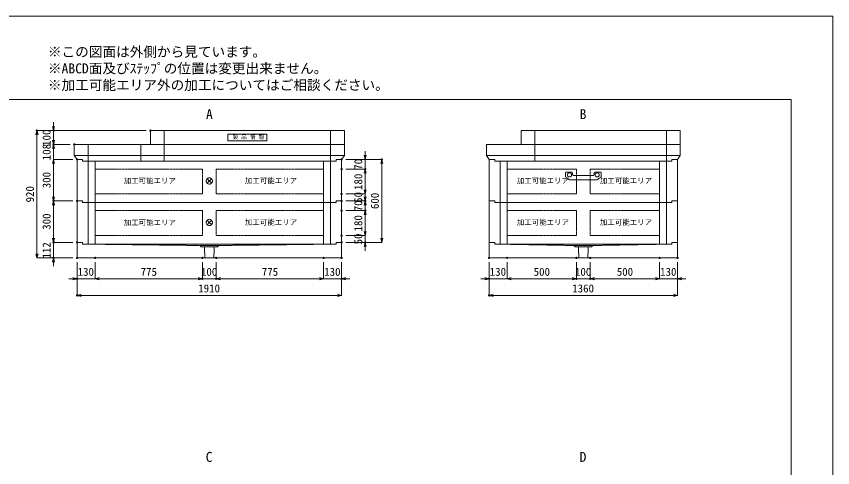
# Model space of a CAD drawing. Units: millimetres, scale not verified. Extents: x -4455 to 4455, y -3150 to 3150.
# Drawn here: x -1438 to 4455, y -109 to 3150 of the extents above; entities that cross this region are included whole.
import ezdxf
from ezdxf.enums import TextEntityAlignment as Align

# ---------------------------------------------------------------- set-up
doc = ezdxf.new("R2010")
doc.units = ezdxf.units.MM
doc.header["$LTSCALE"] = 20
doc.header["$PDMODE"] = 32
doc.header["$PDSIZE"] = 10
doc.linetypes.add('LONG_DASHED1', pattern=[7, 6, -1])
doc.linetypes.add('LONG_DOUBLE_CHAIN', pattern=[21.8, 18, -1, 0.6, -0.6, 0.6, -1])
for name, color, linetype, lineweight in [('0-0_D-TTL', 7, 'Continuous', 9), ('0-1_Defpoints', 7, 'Continuous', 9), ('0-3_D-TTL-TXT', 7, 'Continuous', 9), ('0-4_D-STR-TXT', 7, 'Continuous', 9), ('0-5_D-STR', 7, 'Continuous', 9), ('0-6_D-STR-DIM', 3, 'Continuous', 9), ('0-7_0', 7, 'Continuous', 9), ('0-8_D-STR-STR5', 1, 'LONG_DOUBLE_CHAIN', 9), ('0-9_D-STR-STR3', 2, 'LONG_DASHED1', 9), ('0-A_D-STR-STR1', 7, 'LONG_DASHED1', 9)]:
    doc.layers.add(name, color=color, linetype=linetype, lineweight=lineweight)
doc.styles.add('ＭＳ ゴシック', font='')
doc.styles.get('ＭＳ ゴシック').set_extended_font_data('MS Gothic')

# ---------------------------------------------------------------- blocks, each defined once
blk = doc.blocks.new('A$C4DE05FD1')
at = {"layer": '0-0_D-TTL', "color": 134}
for p, q in [((4000, 76000), (114800, 76000)), ((114800, 76000), (114800, 4000))]:
    blk.add_line(p, q, dxfattribs=at)
at = {"layer": '0-1_Defpoints', "color": 134}
for p, q in [((0, 84000), (118800, 84000)), ((118800, 84000), (118800, 0))]:
    blk.add_line(p, q, dxfattribs=at)
at = {"layer": '0-3_D-TTL-TXT', "style": 'ＭＳ ゴシック'}
for s, p in [('※この図面は外側から見ています。', (43260.9, 79815.7)), ('※ABCD面及びｽﾃｯﾌﾟの位置は変更出来ません。', (43260.9, 78215.7)), ('※加工可能エリア外の加工についてはご相談ください。', (43260.9, 76615.7))]:
    blk.add_text(s, height=962.2, dxfattribs=at).set_placement(p, align=Align.BOTTOM_LEFT)
blk = doc.blocks.new('A$C31CA379A')
at = {"layer": '0-4_D-STR-TXT', "style": 'ＭＳ ゴシック'}
for s, p in [('A', (-325.9, -2190.5)), ('B', (35638.6, -2190.5)), ('C', (-351.4, -35190.5)), ('D', (35638.6, -35190.5))]:
    blk.add_text(s, height=962.2, dxfattribs=at).set_placement(p, align=Align.BOTTOM_LEFT)
blk = doc.blocks.new('A$C0EB83927')
at = {"layer": '0-5_D-STR'}
for p, q in [((-19100, 240), (-19100, -2000)), ((-19100, 240), (-18300, 240)), ((-18300, 0), (-18300, 240)), ((18300, 0), (-18300, 0)), ((19100, 240), (18300, 240)), ((18300, 0), (18300, 240)), ((19100, 240), (19100, -2000)), ((19100, -2000), (-19100, -2000))]:
    blk.add_line(p, q, dxfattribs=at)
at = {"layer": '0-5_D-STR', "linetype": 'LONG_DASHED1'}
for p, q in [((-17680, 0), (-1400, -200)), ((17680, 0), (1400, -200)), ((-1200, -380), (-1400, -200)), ((-1400, -200), (1400, -200)), ((-1200, -380), (1200, -380)), ((-653.3, -2000), (-705, -380)), ((653.3, -2000), (705, -380)), ((1200, -380), (1400, -200))]:
    blk.add_line(p, q, dxfattribs=at)
blk = doc.blocks.new('_Open30')
at = {"layer": '0-7_0'}
blk.add_line((0, 0), (-20, 0), dxfattribs=at)
blk.add_lwpolyline([(-20, 5.36), (0, 0), (-20, -5.36)], dxfattribs=at)
blk = doc.blocks.new('A$C78C0291E')
at = {"layer": '0-5_D-STR'}
for p, q in [((-13600, 240), (-13600, -2000)), ((-13600, 240), (-12800, 240)), ((-12800, 0), (-12800, 240)), ((-12800, 0), (12800, 0)), ((13600, 240), (12800, 240)), ((12800, 0), (12800, 240)), ((13600, 240), (13600, -2000)), ((-13600, -2000), (13600, -2000))]:
    blk.add_line(p, q, dxfattribs=at)
at = {"layer": '0-5_D-STR', "linetype": 'LONG_DASHED1'}
for p, q in [((-12180, 0), (-1400, -200)), ((12180, 0), (1400, -200)), ((-1200, -380), (-1400, -200)), ((1400, -200), (-1400, -200)), ((1200, -380), (-1200, -380)), ((-653.3, -2000), (-705, -380)), ((653.3, -2000), (705, -380)), ((1200, -380), (1400, -200))]:
    blk.add_line(p, q, dxfattribs=at)
blk = doc.blocks.new('A$C27844A11')
at = {"layer": '0-9_D-STR-STR3'}
for p, q in [((-2560, 1000), (-2560, 453.5)), ((-2515.5, 370.3), (-2060.4, 33.6)), ((-2460, 1100), (-1758.4, 1100)), ((1949.4, 0), (-1949.4, 0)), ((-1559.2, 917.4), (-1542, 721.3)), ((1442.4, 630), (-1442.4, 630)), ((1559.2, 917.4), (1542, 721.3)), ((2460, 1100), (1758.4, 1100)), ((2515.5, 370.3), (2060.4, 33.6)), ((2560, 1000), (2560, 453.5))]:
    blk.add_line(p, q, dxfattribs=at)
for centre in [(-2000, 700), (2000, 700)]:
    blk.add_circle(centre, 300, dxfattribs=at)
for centre, radius, start, end in [((-2460, 1000), 100, 90, 180), ((-2460, 453.5), 100, 180, 236.30993), ((-1949.4, 200), 200, 236.30993, 270), ((-1758.4, 900), 200, 5, 90), ((-1442.4, 730), 100, 185, 270), ((1442.4, 730), 100, 270, 355), ((1758.4, 900), 200, 90, 175), ((1949.4, 200), 200, 270, 303.69007), ((2460, 1000), 100, 0, 90), ((2460, 453.5), 100, 303.69007, 0)]:
    blk.add_arc(centre, radius, start, end, dxfattribs=at)
blk = doc.blocks.new('A$C37B4339D')
at = {"layer": '0-5_D-STR', "linetype": 'LONG_DASHED1'}
for p, q in [((-17500, 0), (-17500, 2400)), ((6500, 0), (6500, 2400)), ((9900, 0), (9900, 2400)), ((17500, 0), (17500, 2400))]:
    blk.add_line(p, q, dxfattribs=at)
at = {"layer": '0-5_D-STR'}
for p, q in [((19500, 820), (-19500, 820)), ((-19100, 240), (-18300, 240)), ((-18300, 0), (-18300, 240)), ((19100, 240), (18300, 240))]:
    blk.add_line(p, q, dxfattribs=at)
for points in [[(-19500, 2400), (19500, 2400), (19500, 820), (19100, 240)], [(-19500, 2400), (-19500, 820), (-19100, 240)], [(-18300, 0), (18300, 0), (18300, 240)]]:
    blk.add_lwpolyline(points, dxfattribs=at)
blk = doc.blocks.new('A$C3FC15DFF')
at = {"layer": '0-A_D-STR-STR1', "linetype": 'Continuous'}
blk.add_lwpolyline([(-2820, 0), (2820, 0), (2820, -1000), (-2820, -1000)], close=True, dxfattribs=at)
at = {"layer": '0-A_D-STR-STR1', "style": 'ＭＳ ゴシック'}
blk.add_text('製 品 情 報', height=577.3, dxfattribs=at).set_placement((-2149.6, -882.5), align=Align.BOTTOM_LEFT)
blk = doc.blocks.new('A$C08DA0B1C')
at = {"layer": '0-5_D-STR'}
blk.add_line((-14000, 2000), (-14000, 0), dxfattribs=at)
at = {"layer": '0-5_D-STR', "linetype": 'LONG_DASHED1'}
for p, q in [((-12000, 0), (-12000, 2000)), ((12000, 0), (12000, 2000))]:
    blk.add_line(p, q, dxfattribs=at)
at = {"layer": '0-5_D-STR'}
blk.add_lwpolyline([(-14000, 2000), (14000, 2000), (14000, 0), (-14000, 0)], dxfattribs=at)
at = {"layer": '0-A_D-STR-STR1'}
blk.add_blockref('A$C3FC15DFF', (0, 1500), dxfattribs=at)
blk = doc.blocks.new('A$C43A2383C')
at = {"layer": '0-5_D-STR'}
for p, q in [((240, 13600), (240, 12800)), ((820, -14000), (820, 14000)), ((0, 12800), (240, 12800)), ((240, -13600), (240, -12800))]:
    blk.add_line(p, q, dxfattribs=at)
at = {"layer": '0-5_D-STR', "linetype": 'LONG_DASHED1'}
for p, q in [((0, 12000), (2400, 12000)), ((0, -7000), (2400, -7000))]:
    blk.add_line(p, q, dxfattribs=at)
at = {"layer": '0-5_D-STR'}
for points in [[(2400, 14000), (2400, -14000), (820, -14000), (240, -13600)], [(2400, 14000), (820, 14000), (240, 13600)], [(0, 12800), (0, -12800), (240, -12800)]]:
    blk.add_lwpolyline(points, dxfattribs=at)
blk = doc.blocks.new('A$C65632407')
at = {"layer": '0-5_D-STR', "linetype": 'LONG_DASHED1'}
for p, q in [((-9500, 0), (-9500, 2000)), ((9500, 0), (9500, 2000))]:
    blk.add_line(p, q, dxfattribs=at)
at = {"layer": '0-5_D-STR'}
blk.add_line((11500, 2000), (11500, 0), dxfattribs=at)
blk.add_lwpolyline([(11500, 2000), (-11500, 2000), (-11500, 0), (11500, 0)], dxfattribs=at)
blk = doc.blocks.new('A$C1C640AAB')
at = {"layer": '0-8_D-STR-STR5'}
for p, q in [((-318.2, -318.2), (318.2, 318.2)), ((-318.2, 318.2), (318.2, -318.2))]:
    blk.add_line(p, q, dxfattribs=at)
blk.add_circle((0, 0), 450, dxfattribs=at)
blk = doc.blocks.new('A$C25BF593D')
at = {"layer": '0-5_D-STR'}
for p, q in [((-19100, -5760), (-19100, 240)), ((-19100, 240), (-18300, 240)), ((-18300, 0), (-18300, 240)), ((-18300, 0), (18300, 0)), ((19100, 240), (18300, 240)), ((18300, 0), (18300, 240)), ((19100, -5760), (19100, 240)), ((-19100, -5760), (-18300, -5760)), ((-18300, -6000), (-18300, -5760)), ((19100, -5760), (18300, -5760)), ((18300, -6000), (18300, -5760)), ((-18300, -6000), (18300, -6000))]:
    blk.add_line(p, q, dxfattribs=at)
at = {"layer": '0-5_D-STR', "linetype": 'LONG_DASHED1'}
for p, q in [((-17500, -6000), (-17500, 0)), ((-16500, -6000), (-16500, 0)), ((16500, -6000), (16500, 0)), ((17500, -6000), (17500, 0))]:
    blk.add_line(p, q, dxfattribs=at)
at = {"layer": '0-8_D-STR-STR5'}
for p, q in [((-16500, -1160), (-16500, -4760)), ((-1000, -1160), (-16500, -1160)), ((-1000, -1160), (-1000, -4760)), ((1000, -1160), (16500, -1160)), ((1000, -1160), (1000, -4760)), ((16500, -1160), (16500, -4760)), ((-1000, -4760), (-16500, -4760)), ((1000, -4760), (16500, -4760))]:
    blk.add_line(p, q, dxfattribs=at)
blk = doc.blocks.new('A$C349817E5')
at = {"layer": '0-5_D-STR'}
for p, q in [((-13600, -5760), (-13600, 240)), ((-13600, 240), (-12800, 240)), ((-12800, 0), (-12800, 240)), ((-12800, 0), (12800, 0)), ((13600, 240), (12800, 240)), ((12800, 0), (12800, 240)), ((13600, -5760), (13600, 240)), ((-13600, -5760), (-12800, -5760)), ((-12800, -6000), (-12800, -5760)), ((13600, -5760), (12800, -5760)), ((12800, -6000), (12800, -5760)), ((-12800, -6000), (12800, -6000))]:
    blk.add_line(p, q, dxfattribs=at)
at = {"layer": '0-5_D-STR', "linetype": 'LONG_DASHED1'}
for p, q in [((-12000, -6000), (-12000, 0)), ((-11000, -6000), (-11000, 0)), ((11000, -6000), (11000, 0)), ((12000, -6000), (12000, 0))]:
    blk.add_line(p, q, dxfattribs=at)
at = {"layer": '0-8_D-STR-STR5'}
for p, q in [((-11000, -1160), (-11000, -4760)), ((-1000, -1160), (-11000, -1160)), ((-1000, -1160), (-1000, -4760)), ((1000, -1160), (11000, -1160)), ((1000, -1160), (1000, -4760)), ((11000, -1160), (11000, -4760)), ((-1000, -4760), (-11000, -4760)), ((1000, -4760), (11000, -4760))]:
    blk.add_line(p, q, dxfattribs=at)

msp = doc.modelspace()

# ---------------------------------------------------------------- linework, layer by layer
at = {"layer": '0-1_Defpoints'}
for p in [(-1290, 2325), (-1170, 2325), (-470, 2325), (-1170, 2225), (-1020, 2225), (-1000, 2117), (-1000, 2117), (910, 2117), (910, 2117), (1200, 2117), (910, 2047), (1080, 2047), (910, 1867), (-1170, 1817), (-1000, 1817), (-1000, 1817), (910, 1817), (910, 1817), (1080, 1817), (910, 1747), (1080, 1747), (910, 1567), (-1170, 1517), (-1000, 1517), (-1000, 1517), (910, 1517), (910, 1517), (1080, 1517), (-1170, 1405), (-1000, 1405), (-1000, 1405), (-1000, 1405), (-1000, 1405), (-870, 1405), (-95, 1405), (5, 1405), (780, 1405), (910, 1405), (1975, 1405), (1975, 1405), (2105, 1405), (2605, 1405), (2705, 1405), (3205, 1405), (3335, 1405), (-1000, 1255), (-95, 1255), (5, 1255), (910, 1255), (1975, 1255), (2605, 1255), (2705, 1255), (3335, 1255), (-1000, 1135), (1975, 1135)]:
    msp.add_point(p, dxfattribs=at)
at = {"layer": '0-6_D-STR-DIM'}
for p, q in [((-1170, 2355), (-1170, 2385)), ((-500, 2325), (-1290, 2325)), ((-500, 2325), (-1170, 2325)), ((-1170, 2225), (-1170, 2325)), ((-1290, 1435), (-1290, 2295)), ((-1170, 2255), (-1170, 2285)), ((-1050, 2225), (-1170, 2225)), ((-1170, 2117), (-1170, 2225)), ((-1050, 2225), (-1170, 2225)), ((-1170, 2195), (-1170, 2165)), ((1080, 2147), (1080, 2177)), ((-1030, 2117), (-1170, 2117)), ((-1030, 2117), (-1170, 2117)), ((-1170, 2087), (-1170, 2057)), ((-1170, 2087), (-1170, 1847)), ((940, 2117), (1200, 2117)), ((940, 2117), (1080, 2117)), ((1080, 2117), (1080, 2047)), ((1200, 1547), (1200, 2087)), ((940, 2047), (1080, 2047)), ((940, 2047), (1080, 2047)), ((1080, 1897), (1080, 2017)), ((1080, 2017), (1080, 1987)), ((1080, 1897), (1080, 1927)), ((940, 1867), (1080, 1867)), ((940, 1867), (1080, 1867)), ((1080, 1847), (1080, 1877)), ((1080, 1867), (1080, 1817)), ((-1030, 1817), (-1170, 1817)), ((-1030, 1817), (-1170, 1817)), ((-1170, 1787), (-1170, 1547)), ((940, 1817), (1080, 1817)), ((940, 1817), (1080, 1817)), ((1080, 1817), (1080, 1747)), ((1080, 1787), (1080, 1757)), ((940, 1747), (1080, 1747)), ((940, 1747), (1080, 1747)), ((1080, 1597), (1080, 1717)), ((1080, 1717), (1080, 1687)), ((1080, 1597), (1080, 1627)), ((-1170, 1547), (-1170, 1577)), ((940, 1567), (1080, 1567)), ((940, 1567), (1080, 1567)), ((1080, 1567), (1080, 1517)), ((-1030, 1517), (-1170, 1517)), ((-1170, 1517), (-1170, 1405)), ((-1030, 1517), (-1170, 1517)), ((940, 1517), (1200, 1517)), ((940, 1517), (1080, 1517)), ((1080, 1487), (1080, 1457)), ((-1030, 1405), (-1290, 1405)), ((-1030, 1405), (-1170, 1405)), ((-1170, 1375), (-1170, 1345)), ((-1000, 1375), (-1000, 1135)), ((-1000, 1375), (-1000, 1255)), ((-870, 1375), (-870, 1255)), ((-870, 1375), (-870, 1255)), ((-95, 1375), (-95, 1255)), ((-95, 1375), (-95, 1255)), ((5, 1375), (5, 1255)), ((5, 1375), (5, 1255)), ((780, 1375), (780, 1255)), ((780, 1375), (780, 1255)), ((910, 1375), (910, 1255)), ((910, 1375), (910, 1135)), ((1975, 1375), (1975, 1135)), ((1975, 1375), (1975, 1255)), ((2105, 1375), (2105, 1255)), ((2105, 1375), (2105, 1255)), ((2605, 1375), (2605, 1255)), ((2605, 1375), (2605, 1255)), ((2705, 1375), (2705, 1255)), ((2705, 1375), (2705, 1255)), ((3205, 1375), (3205, 1255)), ((3205, 1375), (3205, 1255)), ((3335, 1375), (3335, 1255)), ((3335, 1375), (3335, 1135)), ((-1030, 1255), (-1060, 1255)), ((-870, 1255), (-1000, 1255)), ((-840, 1255), (-125, 1255)), ((-840, 1255), (-810, 1255)), ((-125, 1255), (-155, 1255)), ((-95, 1255), (5, 1255)), ((750, 1255), (35, 1255)), ((35, 1255), (65, 1255)), ((750, 1255), (720, 1255)), ((780, 1255), (910, 1255)), ((940, 1255), (970, 1255)), ((1945, 1255), (1915, 1255)), ((2105, 1255), (1975, 1255)), ((2135, 1255), (2575, 1255)), ((2135, 1255), (2165, 1255)), ((2575, 1255), (2545, 1255)), ((2605, 1255), (2705, 1255)), ((3175, 1255), (2735, 1255)), ((2735, 1255), (2765, 1255)), ((3175, 1255), (3145, 1255)), ((3205, 1255), (3335, 1255)), ((3365, 1255), (3395, 1255)), ((880, 1135), (-970, 1135)), ((3305, 1135), (2005, 1135))]:
    msp.add_line(p, q, dxfattribs=at)

# ---------------------------------------------------------------- block references
at = {"layer": '0-0_D-TTL', "xscale": 0.075, "yscale": 0.075}
msp.add_blockref('A$C4DE05FD1', (-4455, -3150), dxfattribs=at)
at = {"layer": '0-4_D-STR-TXT', "xscale": 0.075, "yscale": 0.075}
msp.add_blockref('A$C31CA379A', (-45, 2550), dxfattribs=at)
at = {"layer": '0-5_D-STR', "yscale": 0.05}
for name, p, xscale in [('A$C08DA0B1C', (230, 2225), 0.05), ('A$C65632407', (2780, 2225), -0.05), ('A$C37B4339D', (-45, 2105), -0.05), ('A$C25BF593D', (-45, 2105), 0.05), ('A$C349817E5', (2655, 2105), 0.05), ('A$C25BF593D', (-45, 1805), 0.05), ('A$C349817E5', (2655, 1805), 0.05), ('A$C0EB83927', (-45, 1505), -0.05), ('A$C78C0291E', (2655, 1505), 0.05)]:
    msp.add_blockref(name, p, dxfattribs=dict(at, xscale=xscale))
at = {"layer": '0-5_D-STR', "xscale": -0.05, "yscale": 0.05, "rotation": 270}
msp.add_blockref('A$C43A2383C', (2655, 2105), dxfattribs=at)
at = {"layer": '0-6_D-STR-DIM', "xscale": 1.5, "yscale": 1.5}
for p, rotation in [((-1290, 2325), 90), ((-1170, 2325), 270), ((-1170, 2225), 270), ((-1170, 2225), 90), ((1080, 2117), 270), ((-1170, 2117), 90), ((-1170, 2117), 90), ((1200, 2117), 90), ((1080, 2047), 90), ((1080, 2047), 90), ((1080, 1867), 270), ((1080, 1867), 270), ((-1170, 1817), 270), ((1080, 1817), 270), ((-1170, 1817), 90), ((1080, 1817), 90), ((1080, 1747), 90), ((1080, 1747), 90), ((1080, 1567), 270), ((1080, 1567), 270), ((-1170, 1517), 270), ((-1170, 1517), 270), ((1200, 1517), 270), ((1080, 1517), 90), ((-1290, 1405), 270), ((-1170, 1405), 90), ((-870, 1255), 180), ((-870, 1255), 180), ((5, 1255), 180), ((5, 1255), 180), ((910, 1255), 180), ((2105, 1255), 180), ((2105, 1255), 180), ((2705, 1255), 180), ((2705, 1255), 180), ((3335, 1255), 180), ((-1000, 1135), 180), ((1975, 1135), 180)]:
    msp.add_blockref('_Open30', p, dxfattribs=dict(at, rotation=rotation))
for p in [(-1000, 1255), (-95, 1255), (-95, 1255), (780, 1255), (780, 1255), (1975, 1255), (2605, 1255), (2605, 1255), (3205, 1255), (3205, 1255), (910, 1135), (3335, 1135)]:
    msp.add_blockref('_Open30', p, dxfattribs=at)
at = {"layer": '0-8_D-STR-STR5', "xscale": 0.05, "yscale": 0.05}
for p in [(-45, 1961), (-45, 1661)]:
    msp.add_blockref('A$C1C640AAB', p, dxfattribs=at)
at = {"layer": '0-9_D-STR-STR3', "xscale": 0.05, "yscale": 0.05}
msp.add_blockref('A$C27844A11', (2655, 1970), dxfattribs=at)

# ---------------------------------------------------------------- texts
at = {"layer": '0-6_D-STR-DIM', "style": 'ＭＳ ゴシック'}
for s, p in [('100', (-1173.9, 2214.22)), ('108', (-1173.9, 2110.67)), ('70', (1076.1, 2042.1)), ('300', (-1173.9, 1908.35)), ('180', (1076.1, 1896.22)), ('920', (-1293.9, 1806.05)), ('50', (1076.1, 1802.85)), ('600', (1196.1, 1757.9)), ('70', (1076.1, 1742.1)), ('300', (-1173.9, 1608.35)), ('180', (1076.1, 1596.22)), ('50', (1076.1, 1502.85)), ('112', (-1173.9, 1400.85))]:
    msp.add_text(s, height=57.77, rotation=90, dxfattribs=at).set_placement(p, align=Align.BOTTOM_LEFT)
for s, p in [('130', (-995.78, 1258.9)), ('775', (-541.12, 1258.9)), ('100', (-105.78, 1258.9)), ('775', (333.88, 1258.9)), ('130', (784.22, 1258.9)), ('130', (1979.22, 1258.9)), ('500', (2296.35, 1258.9)), ('100', (2594.22, 1258.9)), ('500', (2896.35, 1258.9)), ('130', (3209.22, 1258.9)), ('1910', (-125.28, 1138.9)), ('1360', (2574.72, 1138.9))]:
    msp.add_text(s, height=57.77, dxfattribs=at).set_placement(p, align=Align.BOTTOM_LEFT)
at = {"layer": '0-8_D-STR-STR5', "style": 'ＭＳ ゴシック'}
for p in [(-662.98, 1932.03), (212.02, 1932.03), (2174.52, 1932.03), (2774.52, 1932.03), (-662.98, 1630.03), (212.02, 1632.03), (2174.52, 1632.03), (2774.52, 1632.03)]:
    msp.add_text('加工可能エリア', height=38.42, dxfattribs=at).set_placement(p, align=Align.BOTTOM_LEFT)

doc.saveas('drawing.dxf')
